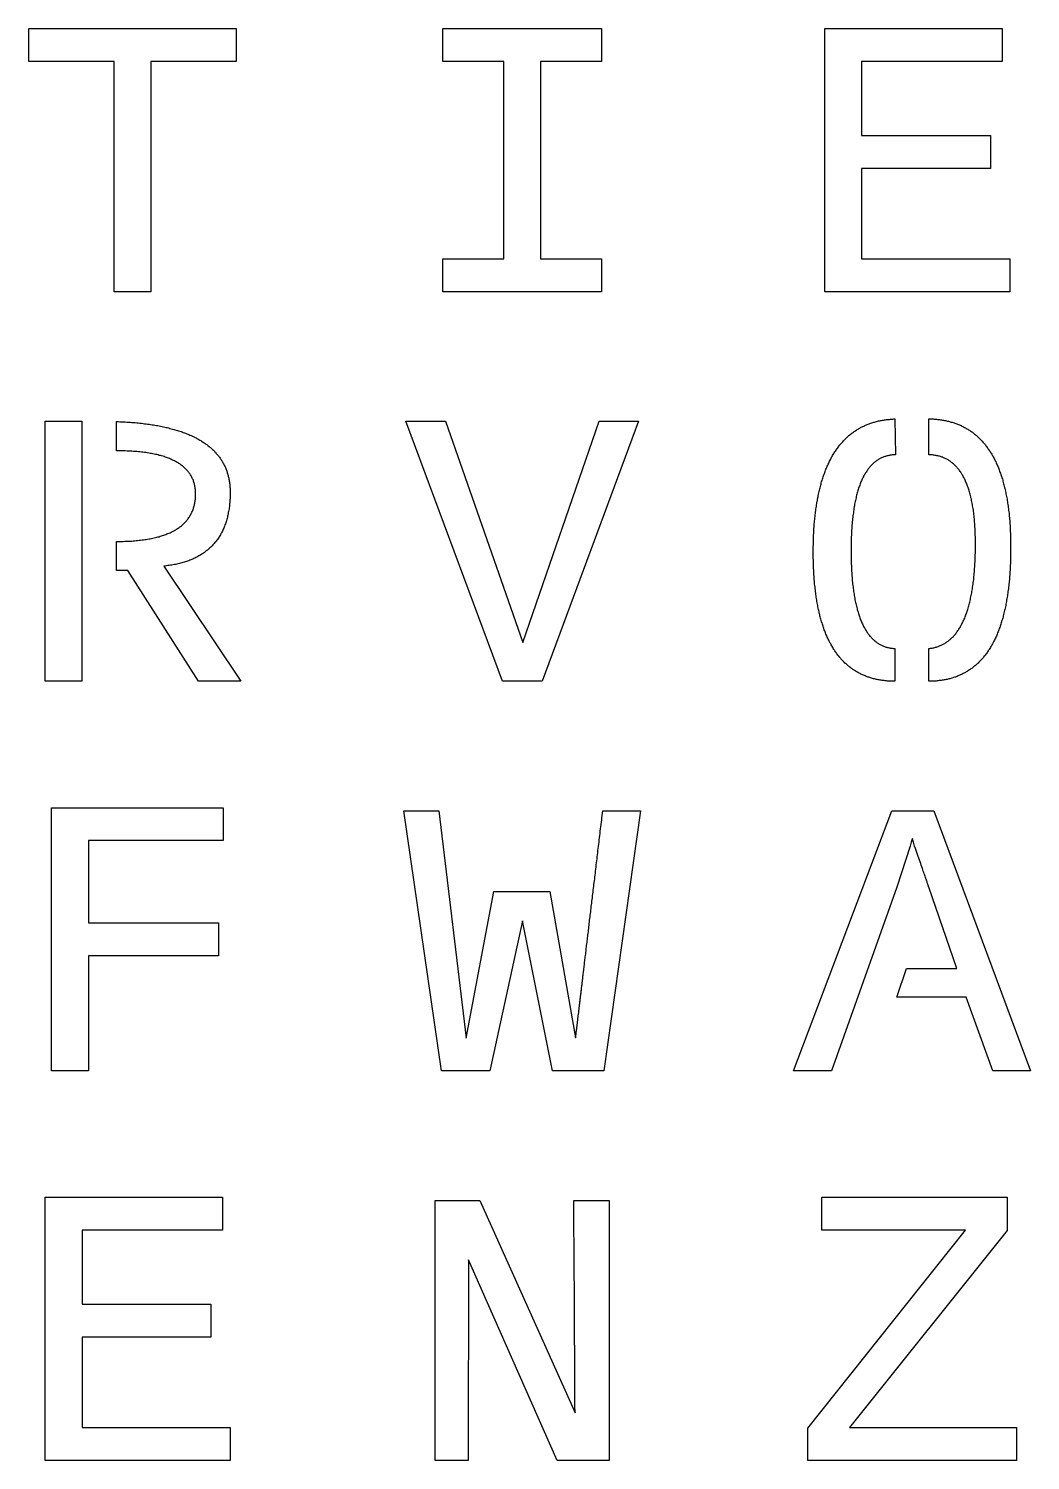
# Model space of a CAD drawing. Extents: x 0 to 500, y 0 to 500.
# Drawn here: x 141.1 to 226.8, y 138.6 to 261.2 of the extents above; entities that cross this region are included whole.
import ezdxf

# ---------------------------------------------------------------- set-up
doc = ezdxf.new("R2010")
doc.units = 0
doc.layers.get('0').update_dxf_attribs({"linetype": 'continuous'})

# ---------------------------------------------------------------- blocks, each defined once
blk = doc.blocks.new('SHAPESTRING096')
at = {"color": 0}
for points in [[(215.21, 205.31), (215.12, 205.31), (215.02, 205.31), (214.93, 205.31), (214.84, 205.32), (214.75, 205.32), (214.66, 205.33), (214.57, 205.33), (214.48, 205.34), (214.39, 205.35), (214.3, 205.36), (214.22, 205.37), (214.13, 205.38), (214.04, 205.39), (213.96, 205.41), (213.87, 205.42), (213.79, 205.44), (213.7, 205.45), (213.62, 205.47), (213.54, 205.49), (213.46, 205.51), (213.38, 205.53), (213.3, 205.55), (213.22, 205.57), (213.14, 205.6), (213.06, 205.62), (212.98, 205.65), (212.9, 205.67), (212.83, 205.7), (212.75, 205.73), (212.68, 205.76), (212.6, 205.79), (212.53, 205.82), (212.45, 205.85), (212.38, 205.89), (212.31, 205.92), (212.24, 205.96), (212.17, 205.99), (212.1, 206.03), (212.03, 206.07), (211.96, 206.11), (211.89, 206.15), (211.82, 206.19), (211.76, 206.23), (211.69, 206.28), (211.62, 206.32), (211.56, 206.37), (211.49, 206.41), (211.43, 206.46), (211.37, 206.51), (211.3, 206.56), (211.24, 206.61), (211.18, 206.66), (211.12, 206.71), (211.06, 206.76), (211, 206.82), (210.94, 206.87), (210.88, 206.93), (210.83, 206.99), (210.77, 207.05), (210.71, 207.11), (210.66, 207.17), (210.6, 207.23), (210.55, 207.29), (210.49, 207.35), (210.44, 207.42), (210.39, 207.48), (210.34, 207.55), (210.28, 207.62), (210.23, 207.69), (210.18, 207.76), (210.13, 207.83), (210.09, 207.9), (210.04, 207.97), (209.99, 208.04), (209.94, 208.12), (209.9, 208.19), (209.85, 208.27), (209.81, 208.35), (209.76, 208.42), (209.72, 208.5), (209.68, 208.58), (209.63, 208.67), (209.59, 208.75), (209.55, 208.83), (209.51, 208.92), (209.47, 209), (209.43, 209.09), (209.39, 209.18), (209.35, 209.26), (209.32, 209.35), (209.28, 209.44), (209.24, 209.53), (209.21, 209.63), (209.17, 209.72), (209.14, 209.81), (209.11, 209.91), (209.07, 210.01), (209.04, 210.1), (209.01, 210.2), (208.98, 210.3), (208.95, 210.4), (208.92, 210.5), (208.89, 210.61), (208.86, 210.71), (208.83, 210.81), (208.8, 210.92), (208.78, 211.02), (208.75, 211.13), (208.73, 211.24), (208.7, 211.35), (208.68, 211.46), (208.65, 211.57), (208.63, 211.68), (208.61, 211.8), (208.59, 211.91), (208.57, 212.03), (208.55, 212.14), (208.53, 212.26), (208.51, 212.38), (208.49, 212.5), (208.47, 212.62), (208.45, 212.74), (208.44, 212.86), (208.42, 212.99), (208.41, 213.11), (208.39, 213.24), (208.38, 213.36), (208.36, 213.49), (208.35, 213.62), (208.34, 213.75), (208.33, 213.88), (208.32, 214.01), (208.31, 214.14), (208.3, 214.27), (208.29, 214.41), (208.28, 214.54), (208.27, 214.68), (208.27, 214.82), (208.26, 214.95), (208.25, 215.09), (208.25, 215.23), (208.24, 215.38), (208.24, 215.52), (208.24, 215.66), (208.23, 215.81), (208.23, 215.95), (208.23, 216.1), (208.23, 216.24), (208.23, 216.39), (208.23, 216.54), (208.23, 216.69), (208.23, 216.83), (208.24, 216.98), (208.24, 217.12), (208.24, 217.27), (208.25, 217.41), (208.25, 217.55), (208.26, 217.69), (208.26, 217.83), (208.27, 217.96), (208.28, 218.1), (208.29, 218.24), (208.29, 218.37), (208.3, 218.51), (208.31, 218.64), (208.32, 218.77), (208.34, 218.9), (208.35, 219.03), (208.36, 219.16), (208.37, 219.29), (208.39, 219.42), (208.4, 219.54), (208.41, 219.67), (208.43, 219.79), (208.45, 219.92), (208.46, 220.04), (208.48, 220.16), (208.5, 220.28), (208.52, 220.4), (208.54, 220.52), (208.55, 220.64), (208.58, 220.76), (208.6, 220.87), (208.62, 220.99), (208.64, 221.1), (208.66, 221.21), (208.69, 221.32), (208.71, 221.44), (208.73, 221.55), (208.76, 221.65), (208.79, 221.76), (208.81, 221.87), (208.84, 221.98), (208.87, 222.08), (208.9, 222.18), (208.92, 222.29), (208.95, 222.39), (208.98, 222.49), (209.01, 222.59), (209.05, 222.69), (209.08, 222.79), (209.11, 222.89), (209.14, 222.98), (209.18, 223.08), (209.21, 223.17), (209.25, 223.27), (209.28, 223.36), (209.32, 223.45), (209.36, 223.54), (209.39, 223.63), (209.43, 223.72), (209.47, 223.81), (209.51, 223.89), (209.55, 223.98), (209.59, 224.07), (209.63, 224.15), (209.67, 224.23), (209.72, 224.31), (209.76, 224.4), (209.8, 224.48), (209.85, 224.55), (209.89, 224.63), (209.94, 224.71), (209.99, 224.79), (210.03, 224.86), (210.08, 224.94), (210.13, 225.01), (210.18, 225.08), (210.23, 225.15), (210.28, 225.22), (210.33, 225.29), (210.38, 225.36), (210.43, 225.43), (210.48, 225.5), (210.53, 225.56), (210.59, 225.63), (210.64, 225.69), (210.7, 225.75), (210.75, 225.81), (210.81, 225.87), (210.87, 225.93), (210.92, 225.99), (210.98, 226.05), (211.04, 226.11), (211.1, 226.16), (211.16, 226.22), (211.22, 226.27), (211.28, 226.33), (211.34, 226.38), (211.4, 226.43), (211.47, 226.48), (211.53, 226.53), (211.59, 226.58), (211.66, 226.62), (211.72, 226.67), (211.79, 226.72), (211.86, 226.76), (211.92, 226.8), (211.99, 226.85), (212.06, 226.89), (212.13, 226.93), (212.2, 226.97), (212.27, 227.01), (212.34, 227.04), (212.41, 227.08), (212.48, 227.12), (212.56, 227.15), (212.63, 227.18), (212.7, 227.22), (212.78, 227.25), (212.85, 227.28), (212.93, 227.31), (213.01, 227.34), (213.08, 227.37), (213.16, 227.39), (213.24, 227.42), (213.32, 227.45), (213.4, 227.47), (213.48, 227.49), (213.56, 227.51), (213.64, 227.54), (213.72, 227.56), (213.8, 227.58), (213.89, 227.59), (213.97, 227.61), (214.06, 227.63), (214.14, 227.64), (214.23, 227.66), (214.31, 227.67), (214.4, 227.68), (214.49, 227.7), (214.58, 227.71), (214.66, 227.72), (214.75, 227.72), (214.84, 227.73), (214.93, 227.74), (215.03, 227.74), (215.12, 227.75), (215.21, 227.75), (215.25, 224.69), (215.18, 224.68), (215.11, 224.68), (215.03, 224.67), (214.96, 224.67), (214.89, 224.66), (214.82, 224.65), (214.75, 224.64), (214.68, 224.62), (214.61, 224.61), (214.54, 224.59), (214.47, 224.57), (214.4, 224.55), (214.34, 224.53), (214.27, 224.51), (214.21, 224.48), (214.15, 224.46), (214.08, 224.43), (214.02, 224.4), (213.96, 224.37), (213.9, 224.33), (213.84, 224.3), (213.78, 224.26), (213.72, 224.23), (213.66, 224.19), (213.61, 224.15), (213.55, 224.11), (213.49, 224.06), (213.44, 224.02), (213.38, 223.97), (213.33, 223.92), (213.28, 223.87), (213.23, 223.82), (213.18, 223.77), (213.13, 223.71), (213.08, 223.65), (213.03, 223.6), (212.98, 223.54), (212.93, 223.48), (212.89, 223.41), (212.84, 223.35), (212.8, 223.28), (212.75, 223.21), (212.71, 223.15), (212.66, 223.07), (212.62, 223), (212.58, 222.93), (212.54, 222.85), (212.5, 222.78), (212.46, 222.7), (212.42, 222.62), (212.39, 222.54), (212.35, 222.45), (212.31, 222.37), (212.28, 222.28), (212.24, 222.19), (212.21, 222.1), (212.18, 222.01), (212.14, 221.92), (212.11, 221.82), (212.08, 221.73), (212.05, 221.63), (212.02, 221.53), (211.99, 221.43), (211.97, 221.33), (211.94, 221.22), (211.91, 221.12), (211.89, 221.01), (211.86, 220.9), (211.84, 220.79), (211.81, 220.68), (211.79, 220.57), (211.77, 220.45), (211.75, 220.33), (211.73, 220.22), (211.71, 220.1), (211.69, 219.97), (211.67, 219.85), (211.66, 219.73), (211.64, 219.6), (211.62, 219.47), (211.61, 219.34), (211.59, 219.21), (211.58, 219.08), (211.57, 218.94), (211.55, 218.81), (211.54, 218.67), (211.53, 218.53), (211.52, 218.39), (211.51, 218.25), (211.51, 218.11), (211.5, 217.96), (211.49, 217.81), (211.48, 217.67), (211.48, 217.52), (211.47, 217.36), (211.47, 217.21), (211.47, 217.06), (211.47, 216.9), (211.46, 216.74), (211.46, 216.58), (211.46, 216.42), (211.46, 216.26), (211.46, 216.1), (211.47, 215.94), (211.47, 215.79), (211.47, 215.63), (211.48, 215.48), (211.48, 215.33), (211.49, 215.18), (211.5, 215.03), (211.5, 214.89), (211.51, 214.74), (211.52, 214.6), (211.53, 214.46), (211.54, 214.32), (211.55, 214.18), (211.56, 214.04), (211.57, 213.91), (211.59, 213.77), (211.6, 213.64), (211.62, 213.51), (211.63, 213.38), (211.65, 213.25), (211.66, 213.13), (211.68, 213), (211.7, 212.88), (211.72, 212.76), (211.74, 212.64), (211.76, 212.52), (211.78, 212.4), (211.8, 212.29), (211.82, 212.17), (211.85, 212.06), (211.87, 211.95), (211.9, 211.84), (211.92, 211.73), (211.95, 211.63), (211.98, 211.52), (212, 211.42), (212.03, 211.32), (212.06, 211.22), (212.09, 211.12), (212.12, 211.03), (212.15, 210.93), (212.18, 210.84), (212.22, 210.75), (212.25, 210.66), (212.28, 210.57), (212.32, 210.48), (212.36, 210.4), (212.39, 210.31), (212.43, 210.23), (212.47, 210.15), (212.51, 210.07), (212.54, 209.99), (212.58, 209.92), (212.63, 209.84), (212.67, 209.77), (212.71, 209.7), (212.75, 209.63), (212.8, 209.56), (212.84, 209.49), (212.89, 209.43), (212.93, 209.37), (212.98, 209.3), (213.02, 209.24), (213.07, 209.18), (213.12, 209.13), (213.17, 209.07), (213.22, 209.02), (213.27, 208.96), (213.32, 208.91), (213.38, 208.86), (213.43, 208.82), (213.48, 208.77), (213.54, 208.73), (213.59, 208.68), (213.65, 208.64), (213.71, 208.6), (213.76, 208.56), (213.82, 208.53), (213.88, 208.49), (213.94, 208.46), (214, 208.42), (214.06, 208.39), (214.12, 208.36), (214.19, 208.34), (214.25, 208.31), (214.31, 208.29), (214.38, 208.26), (214.44, 208.24), (214.51, 208.22), (214.58, 208.2), (214.64, 208.19), (214.71, 208.17), (214.78, 208.16), (214.85, 208.15), (214.92, 208.14), (214.99, 208.13), (215.06, 208.12), (215.14, 208.12), (215.21, 208.11)], [(222.1, 216.59), (222.1, 216.74), (222.1, 216.9), (222.1, 217.06), (222.1, 217.21), (222.1, 217.36), (222.1, 217.51), (222.1, 217.66), (222.09, 217.81), (222.09, 217.96), (222.08, 218.1), (222.08, 218.24), (222.07, 218.39), (222.06, 218.52), (222.05, 218.66), (222.04, 218.8), (222.03, 218.93), (222.02, 219.07), (222.01, 219.2), (221.99, 219.33), (221.98, 219.46), (221.97, 219.59), (221.95, 219.71), (221.93, 219.84), (221.92, 219.96), (221.9, 220.08), (221.88, 220.2), (221.86, 220.32), (221.84, 220.43), (221.82, 220.55), (221.8, 220.66), (221.77, 220.77), (221.75, 220.88), (221.72, 220.99), (221.7, 221.1), (221.67, 221.2), (221.65, 221.31), (221.62, 221.41), (221.59, 221.51), (221.56, 221.61), (221.53, 221.71), (221.5, 221.8), (221.47, 221.9), (221.43, 221.99), (221.4, 222.08), (221.36, 222.17), (221.33, 222.26), (221.29, 222.34), (221.26, 222.43), (221.22, 222.51), (221.18, 222.59), (221.14, 222.67), (221.1, 222.75), (221.06, 222.83), (221.02, 222.91), (220.97, 222.98), (220.93, 223.05), (220.89, 223.12), (220.84, 223.19), (220.79, 223.26), (220.75, 223.33), (220.7, 223.39), (220.65, 223.45), (220.6, 223.51), (220.55, 223.57), (220.5, 223.63), (220.45, 223.69), (220.4, 223.74), (220.34, 223.8), (220.29, 223.85), (220.23, 223.9), (220.18, 223.95), (220.12, 224), (220.06, 224.04), (220, 224.09), (219.94, 224.13), (219.88, 224.17), (219.82, 224.21), (219.76, 224.25), (219.7, 224.28), (219.64, 224.32), (219.57, 224.35), (219.51, 224.38), (219.44, 224.41), (219.37, 224.44), (219.31, 224.47), (219.24, 224.49), (219.17, 224.52), (219.1, 224.54), (219.03, 224.56), (218.96, 224.58), (218.88, 224.6), (218.81, 224.61), (218.74, 224.63), (218.66, 224.64), (218.58, 224.65), (218.51, 224.66), (218.43, 224.67), (218.35, 224.68), (218.27, 224.68), (218.19, 224.68), (218.11, 224.69), (218.11, 227.76), (218.21, 227.76), (218.3, 227.76), (218.39, 227.75), (218.48, 227.75), (218.58, 227.74), (218.67, 227.74), (218.76, 227.73), (218.85, 227.72), (218.93, 227.71), (219.02, 227.7), (219.11, 227.69), (219.2, 227.67), (219.28, 227.66), (219.37, 227.64), (219.45, 227.63), (219.54, 227.61), (219.62, 227.59), (219.71, 227.57), (219.79, 227.56), (219.87, 227.53), (219.95, 227.51), (220.03, 227.49), (220.11, 227.47), (220.19, 227.44), (220.27, 227.42), (220.35, 227.39), (220.43, 227.36), (220.5, 227.33), (220.58, 227.3), (220.65, 227.27), (220.73, 227.24), (220.8, 227.21), (220.88, 227.18), (220.95, 227.14), (221.02, 227.11), (221.09, 227.07), (221.16, 227.03), (221.24, 226.99), (221.31, 226.95), (221.37, 226.91), (221.44, 226.87), (221.51, 226.83), (221.58, 226.79), (221.64, 226.74), (221.71, 226.7), (221.78, 226.65), (221.84, 226.61), (221.9, 226.56), (221.97, 226.51), (222.03, 226.46), (222.09, 226.41), (222.15, 226.36), (222.22, 226.3), (222.28, 226.25), (222.34, 226.19), (222.39, 226.14), (222.45, 226.08), (222.51, 226.02), (222.57, 225.97), (222.62, 225.91), (222.68, 225.84), (222.74, 225.78), (222.79, 225.72), (222.84, 225.66), (222.9, 225.59), (222.95, 225.53), (223, 225.46), (223.05, 225.39), (223.1, 225.32), (223.15, 225.25), (223.2, 225.18), (223.25, 225.11), (223.3, 225.04), (223.35, 224.97), (223.4, 224.89), (223.44, 224.82), (223.49, 224.74), (223.53, 224.66), (223.58, 224.59), (223.62, 224.51), (223.66, 224.43), (223.71, 224.35), (223.75, 224.26), (223.79, 224.18), (223.83, 224.1), (223.87, 224.01), (223.91, 223.92), (223.95, 223.84), (223.99, 223.75), (224.03, 223.66), (224.06, 223.57), (224.1, 223.48), (224.13, 223.39), (224.17, 223.3), (224.2, 223.2), (224.24, 223.11), (224.27, 223.01), (224.3, 222.91), (224.33, 222.82), (224.37, 222.72), (224.4, 222.62), (224.43, 222.52), (224.45, 222.42), (224.48, 222.31), (224.51, 222.21), (224.54, 222.11), (224.57, 222), (224.59, 221.89), (224.62, 221.79), (224.64, 221.68), (224.67, 221.57), (224.69, 221.46), (224.71, 221.35), (224.73, 221.23), (224.76, 221.12), (224.78, 221.01), (224.8, 220.89), (224.82, 220.78), (224.84, 220.66), (224.85, 220.54), (224.87, 220.42), (224.89, 220.3), (224.91, 220.18), (224.92, 220.06), (224.94, 219.93), (224.95, 219.81), (224.97, 219.69), (224.98, 219.56), (224.99, 219.43), (225, 219.3), (225.02, 219.18), (225.03, 219.05), (225.04, 218.92), (225.05, 218.78), (225.06, 218.65), (225.06, 218.52), (225.07, 218.38), (225.08, 218.25), (225.08, 218.11), (225.09, 217.97), (225.1, 217.83), (225.1, 217.69), (225.1, 217.55), (225.11, 217.41), (225.11, 217.27), (225.11, 217.13), (225.11, 216.98), (225.11, 216.84), (225.11, 216.69), (225.11, 216.54), (225.11, 216.39), (225.11, 216.24), (225.11, 216.1), (225.11, 215.95), (225.1, 215.81), (225.1, 215.66), (225.09, 215.52), (225.09, 215.38), (225.08, 215.23), (225.07, 215.09), (225.07, 214.95), (225.06, 214.82), (225.05, 214.68), (225.04, 214.54), (225.03, 214.41), (225.02, 214.27), (225.01, 214.14), (225, 214.01), (224.99, 213.88), (224.97, 213.75), (224.96, 213.62), (224.95, 213.49), (224.93, 213.36), (224.92, 213.24), (224.9, 213.11), (224.88, 212.99), (224.87, 212.86), (224.85, 212.74), (224.83, 212.62), (224.81, 212.5), (224.79, 212.38), (224.77, 212.26), (224.75, 212.14), (224.73, 212.03), (224.71, 211.91), (224.69, 211.8), (224.66, 211.68), (224.64, 211.57), (224.61, 211.46), (224.59, 211.35), (224.56, 211.24), (224.54, 211.13), (224.51, 211.02), (224.48, 210.92), (224.46, 210.81), (224.43, 210.71), (224.4, 210.61), (224.37, 210.5), (224.34, 210.4), (224.31, 210.3), (224.27, 210.2), (224.24, 210.1), (224.21, 210.01), (224.18, 209.91), (224.14, 209.81), (224.11, 209.72), (224.07, 209.63), (224.04, 209.53), (224, 209.44), (223.96, 209.35), (223.92, 209.26), (223.89, 209.18), (223.85, 209.09), (223.81, 209), (223.77, 208.92), (223.73, 208.83), (223.68, 208.75), (223.64, 208.67), (223.6, 208.58), (223.56, 208.5), (223.51, 208.42), (223.47, 208.35), (223.42, 208.27), (223.38, 208.19), (223.33, 208.12), (223.28, 208.04), (223.24, 207.97), (223.19, 207.9), (223.14, 207.83), (223.09, 207.76), (223.04, 207.69), (222.99, 207.62), (222.94, 207.55), (222.89, 207.48), (222.83, 207.42), (222.78, 207.35), (222.73, 207.29), (222.67, 207.23), (222.62, 207.17), (222.56, 207.11), (222.51, 207.05), (222.45, 206.99), (222.39, 206.93), (222.33, 206.87), (222.27, 206.82), (222.22, 206.76), (222.16, 206.71), (222.1, 206.66), (222.03, 206.61), (221.97, 206.56), (221.91, 206.51), (221.85, 206.46), (221.78, 206.41), (221.72, 206.37), (221.66, 206.32), (221.59, 206.28), (221.52, 206.23), (221.46, 206.19), (221.39, 206.15), (221.32, 206.11), (221.25, 206.07), (221.19, 206.03), (221.12, 205.99), (221.05, 205.96), (220.97, 205.92), (220.9, 205.89), (220.83, 205.85), (220.76, 205.82), (220.69, 205.79), (220.61, 205.76), (220.54, 205.73), (220.46, 205.7), (220.39, 205.67), (220.31, 205.65), (220.23, 205.62), (220.16, 205.6), (220.08, 205.57), (220, 205.55), (219.92, 205.53), (219.84, 205.51), (219.76, 205.49), (219.68, 205.47), (219.6, 205.45), (219.51, 205.44), (219.43, 205.42), (219.35, 205.41), (219.26, 205.39), (219.18, 205.38), (219.09, 205.37), (219.01, 205.36), (218.92, 205.35), (218.83, 205.34), (218.74, 205.33), (218.66, 205.33), (218.57, 205.32), (218.48, 205.32), (218.39, 205.31), (218.3, 205.31), (218.2, 205.31), (218.11, 205.31), (218.11, 208.11), (218.19, 208.12), (218.26, 208.13), (218.33, 208.14), (218.41, 208.15), (218.48, 208.17), (218.55, 208.18), (218.62, 208.2), (218.69, 208.22), (218.76, 208.24), (218.83, 208.26), (218.9, 208.28), (218.96, 208.31), (219.03, 208.33), (219.09, 208.36), (219.16, 208.39), (219.22, 208.42), (219.29, 208.45), (219.35, 208.48), (219.41, 208.52), (219.47, 208.55), (219.53, 208.59), (219.59, 208.63), (219.65, 208.67), (219.71, 208.71), (219.77, 208.75), (219.83, 208.8), (219.88, 208.84), (219.94, 208.89), (219.99, 208.94), (220.05, 208.99), (220.1, 209.04), (220.15, 209.09), (220.21, 209.15), (220.26, 209.21), (220.31, 209.26), (220.36, 209.32), (220.41, 209.38), (220.46, 209.44), (220.5, 209.51), (220.55, 209.57), (220.6, 209.64), (220.64, 209.71), (220.69, 209.78), (220.73, 209.85), (220.78, 209.92), (220.82, 209.99), (220.86, 210.07), (220.9, 210.14), (220.95, 210.22), (220.99, 210.3), (221.02, 210.38), (221.06, 210.46), (221.1, 210.55), (221.14, 210.63), (221.18, 210.72), (221.21, 210.81), (221.25, 210.9), (221.28, 210.99), (221.31, 211.08), (221.35, 211.17), (221.38, 211.27), (221.41, 211.37), (221.44, 211.46), (221.47, 211.56), (221.5, 211.67), (221.53, 211.77), (221.56, 211.87), (221.59, 211.98), (221.61, 212.08), (221.64, 212.19), (221.67, 212.3), (221.69, 212.41), (221.71, 212.53), (221.74, 212.64), (221.76, 212.76), (221.78, 212.87), (221.8, 212.99), (221.82, 213.11), (221.84, 213.23), (221.86, 213.36), (221.88, 213.48), (221.9, 213.61), (221.91, 213.73), (221.93, 213.86), (221.95, 213.99), (221.96, 214.13), (221.97, 214.26), (221.99, 214.39), (222, 214.53), (222.01, 214.67), (222.02, 214.81), (222.03, 214.95), (222.04, 215.09), (222.05, 215.23), (222.06, 215.38), (222.07, 215.52), (222.08, 215.67), (222.08, 215.82), (222.09, 215.97), (222.09, 216.12), (222.1, 216.27), (222.1, 216.43)]]:
    blk.add_lwpolyline(points, close=True, dxfattribs=at)
blk = doc.blocks.new('SHAPESTRING094')
at = {"color": 0}
for points in [[(145.68, 205.31), (142.55, 205.31), (142.55, 227.56), (145.68, 227.56)], [(155.41, 221.24), (155.41, 221.32), (155.41, 221.41), (155.41, 221.49), (155.41, 221.57), (155.4, 221.65), (155.39, 221.73), (155.38, 221.81), (155.37, 221.89), (155.36, 221.97), (155.34, 222.05), (155.33, 222.12), (155.31, 222.2), (155.29, 222.27), (155.27, 222.35), (155.24, 222.42), (155.22, 222.49), (155.19, 222.56), (155.16, 222.63), (155.13, 222.7), (155.09, 222.76), (155.06, 222.83), (155.02, 222.89), (154.98, 222.96), (154.94, 223.02), (154.9, 223.08), (154.86, 223.15), (154.81, 223.21), (154.77, 223.26), (154.72, 223.32), (154.67, 223.38), (154.61, 223.44), (154.56, 223.49), (154.5, 223.55), (154.44, 223.6), (154.38, 223.65), (154.32, 223.7), (154.26, 223.75), (154.19, 223.8), (154.13, 223.85), (154.06, 223.9), (153.99, 223.95), (153.91, 223.99), (153.84, 224.04), (153.76, 224.08), (153.69, 224.12), (153.61, 224.16), (153.53, 224.2), (153.44, 224.24), (153.36, 224.28), (153.27, 224.32), (153.18, 224.36), (153.09, 224.39), (153, 224.43), (152.91, 224.46), (152.81, 224.49), (152.71, 224.53), (152.61, 224.56), (152.51, 224.59), (152.41, 224.62), (152.3, 224.64), (152.2, 224.67), (152.09, 224.7), (151.98, 224.72), (151.87, 224.75), (151.75, 224.77), (151.64, 224.79), (151.52, 224.81), (151.4, 224.83), (151.28, 224.85), (151.16, 224.87), (151.03, 224.89), (150.91, 224.9), (150.78, 224.92), (150.65, 224.93), (150.52, 224.94), (150.38, 224.96), (150.25, 224.97), (150.11, 224.98), (149.97, 224.99), (149.83, 225), (149.69, 225), (149.55, 225.01), (149.4, 225.02), (149.25, 225.02), (149.1, 225.02), (148.95, 225.03), (148.8, 225.03), (148.64, 225.03), (148.64, 227.53), (148.79, 227.53), (148.94, 227.52), (149.09, 227.52), (149.24, 227.51), (149.39, 227.5), (149.53, 227.49), (149.67, 227.48), (149.82, 227.47), (149.96, 227.46), (150.1, 227.45), (150.24, 227.44), (150.38, 227.42), (150.51, 227.41), (150.65, 227.4), (150.78, 227.38), (150.92, 227.37), (151.05, 227.35), (151.18, 227.33), (151.31, 227.32), (151.44, 227.3), (151.56, 227.28), (151.69, 227.26), (151.82, 227.24), (151.94, 227.22), (152.06, 227.2), (152.18, 227.18), (152.3, 227.16), (152.42, 227.13), (152.54, 227.11), (152.66, 227.08), (152.77, 227.06), (152.89, 227.03), (153, 227.01), (153.11, 226.98), (153.22, 226.95), (153.33, 226.92), (153.44, 226.89), (153.55, 226.86), (153.65, 226.83), (153.76, 226.8), (153.86, 226.77), (153.96, 226.74), (154.07, 226.71), (154.17, 226.67), (154.27, 226.64), (154.36, 226.6), (154.46, 226.57), (154.56, 226.53), (154.65, 226.49), (154.74, 226.46), (154.83, 226.42), (154.93, 226.38), (155.02, 226.34), (155.1, 226.3), (155.19, 226.26), (155.28, 226.22), (155.36, 226.17), (155.45, 226.13), (155.53, 226.09), (155.61, 226.04), (155.69, 226), (155.77, 225.95), (155.85, 225.91), (155.92, 225.86), (156, 225.81), (156.07, 225.76), (156.15, 225.71), (156.22, 225.66), (156.29, 225.61), (156.36, 225.56), (156.43, 225.51), (156.49, 225.46), (156.56, 225.41), (156.62, 225.35), (156.69, 225.3), (156.75, 225.25), (156.81, 225.19), (156.87, 225.13), (156.93, 225.08), (156.99, 225.02), (157.04, 224.96), (157.1, 224.9), (157.15, 224.84), (157.21, 224.78), (157.26, 224.72), (157.31, 224.66), (157.36, 224.6), (157.41, 224.54), (157.45, 224.47), (157.5, 224.41), (157.54, 224.34), (157.59, 224.28), (157.63, 224.21), (157.67, 224.15), (157.71, 224.08), (157.75, 224.01), (157.79, 223.94), (157.82, 223.87), (157.86, 223.8), (157.89, 223.73), (157.93, 223.66), (157.96, 223.59), (157.99, 223.52), (158.02, 223.44), (158.05, 223.37), (158.07, 223.3), (158.1, 223.22), (158.12, 223.14), (158.15, 223.07), (158.17, 222.99), (158.19, 222.91), (158.21, 222.83), (158.23, 222.76), (158.25, 222.68), (158.26, 222.6), (158.28, 222.51), (158.29, 222.43), (158.31, 222.35), (158.32, 222.27), (158.33, 222.18), (158.34, 222.1), (158.35, 222.01), (158.35, 221.93), (158.36, 221.84), (158.36, 221.75), (158.37, 221.67), (158.37, 221.58), (158.37, 221.49), (158.37, 221.4), (158.37, 221.28), (158.37, 221.16), (158.36, 221.05), (158.36, 220.93), (158.35, 220.82), (158.34, 220.7), (158.33, 220.59), (158.32, 220.48), (158.31, 220.37), (158.3, 220.26), (158.28, 220.16), (158.27, 220.05), (158.25, 219.94), (158.23, 219.84), (158.21, 219.74), (158.19, 219.63), (158.17, 219.53), (158.15, 219.43), (158.13, 219.34), (158.1, 219.24), (158.07, 219.14), (158.05, 219.05), (158.02, 218.95), (157.99, 218.86), (157.96, 218.77), (157.92, 218.68), (157.89, 218.59), (157.85, 218.5), (157.82, 218.41), (157.78, 218.33), (157.74, 218.24), (157.7, 218.16), (157.66, 218.08), (157.62, 217.99), (157.57, 217.91), (157.53, 217.83), (157.48, 217.76), (157.44, 217.68), (157.39, 217.6), (157.34, 217.53), (157.29, 217.45), (157.23, 217.38), (157.18, 217.31), (157.13, 217.24), (157.07, 217.17), (157.01, 217.1), (156.95, 217.04), (156.89, 216.97), (156.83, 216.91), (156.77, 216.84), (156.71, 216.78), (156.64, 216.72), (156.58, 216.66), (156.51, 216.6), (156.44, 216.54), (156.37, 216.49), (156.3, 216.43), (156.23, 216.38), (156.16, 216.32), (156.08, 216.27), (156.01, 216.22), (155.93, 216.17), (155.85, 216.12), (155.77, 216.07), (155.69, 216.03), (155.61, 215.98), (155.53, 215.94), (155.44, 215.89), (155.36, 215.85), (155.27, 215.81), (155.18, 215.77), (155.09, 215.73), (155, 215.7), (154.91, 215.66), (154.82, 215.62), (154.72, 215.59), (154.63, 215.56), (154.53, 215.53), (154.43, 215.49), (154.33, 215.46), (154.23, 215.44), (154.13, 215.41), (154.03, 215.38), (153.92, 215.36), (153.82, 215.33), (153.71, 215.31), (153.61, 215.29), (153.5, 215.27), (153.39, 215.25), (153.27, 215.23), (153.16, 215.21), (153.05, 215.2), (152.93, 215.18), (152.82, 215.17), (152.7, 215.16), (159.29, 205.31), (155.67, 205.31), (149.63, 214.79), (148.64, 214.79), (148.64, 217.28), (148.79, 217.28), (148.94, 217.28), (149.08, 217.28), (149.23, 217.28), (149.37, 217.29), (149.51, 217.29), (149.65, 217.3), (149.79, 217.31), (149.92, 217.31), (150.06, 217.32), (150.19, 217.33), (150.32, 217.34), (150.45, 217.35), (150.58, 217.37), (150.7, 217.38), (150.83, 217.4), (150.95, 217.41), (151.07, 217.43), (151.19, 217.45), (151.31, 217.47), (151.43, 217.49), (151.54, 217.51), (151.65, 217.53), (151.76, 217.55), (151.87, 217.58), (151.98, 217.6), (152.09, 217.63), (152.19, 217.66), (152.29, 217.68), (152.39, 217.71), (152.49, 217.74), (152.59, 217.77), (152.69, 217.81), (152.78, 217.84), (152.87, 217.87), (152.96, 217.91), (153.05, 217.95), (153.14, 217.98), (153.23, 218.02), (153.31, 218.06), (153.39, 218.1), (153.48, 218.14), (153.56, 218.19), (153.63, 218.23), (153.71, 218.27), (153.78, 218.32), (153.86, 218.37), (153.93, 218.41), (154, 218.46), (154.06, 218.51), (154.13, 218.56), (154.2, 218.61), (154.26, 218.67), (154.32, 218.72), (154.38, 218.77), (154.44, 218.83), (154.49, 218.89), (154.55, 218.94), (154.6, 219), (154.65, 219.06), (154.7, 219.12), (154.75, 219.18), (154.79, 219.25), (154.84, 219.31), (154.88, 219.38), (154.92, 219.44), (154.96, 219.51), (155, 219.58), (155.04, 219.65), (155.07, 219.72), (155.1, 219.79), (155.14, 219.86), (155.17, 219.93), (155.19, 220), (155.22, 220.08), (155.24, 220.16), (155.27, 220.23), (155.29, 220.31), (155.31, 220.39), (155.33, 220.47), (155.34, 220.55), (155.36, 220.63), (155.37, 220.72), (155.38, 220.8), (155.39, 220.88), (155.4, 220.97), (155.41, 221.06), (155.41, 221.15)]]:
    blk.add_lwpolyline(points, close=True, dxfattribs=at)

msp = doc.modelspace()

# ---------------------------------------------------------------- linework, layer by layer
at = {"color": 0}
for points in [[(151.58, 258.34), (151.58, 238.64), (148.44, 238.64), (148.44, 258.34), (141.14, 258.34), (141.14, 261.15), (158.88, 261.15), (158.88, 258.34)], [(176.55, 261.15), (190.12, 261.15), (190.12, 258.34), (184.91, 258.34), (184.91, 241.46), (190.12, 241.46), (190.12, 238.64), (176.55, 238.64), (176.55, 241.46), (181.76, 241.46), (181.76, 258.34), (176.55, 258.34)], [(209.22, 238.64), (209.22, 261.15), (224.38, 261.15), (224.38, 258.34), (212.37, 258.34), (212.37, 252.01), (223.39, 252.01), (223.39, 249.19), (212.37, 249.19), (212.37, 241.46), (225.05, 241.46), (225.05, 238.64)], [(185.04, 205.31), (181.65, 205.31), (173.38, 227.56), (176.77, 227.56), (183.4, 208.63), (189.92, 227.56), (193.3, 227.56)], [(146.24, 191.67), (146.24, 184.64), (157.38, 184.64), (157.38, 181.82), (146.24, 181.82), (146.24, 171.98), (143.08, 171.98), (143.08, 194.49), (157.78, 194.49), (157.78, 191.67)], [(190.32, 171.98), (185.94, 171.98), (183.37, 184.82), (180.56, 171.98), (176.44, 171.98), (173.22, 194.22), (176.22, 194.22), (178.56, 174.78), (180.92, 187.33), (185.7, 187.33), (187.91, 174.81), (187.91, 174.81), (187.91, 174.81), (187.91, 174.82), (187.91, 174.82), (187.91, 174.82), (187.91, 174.83), (187.91, 174.84), (187.92, 174.84), (187.92, 174.85), (187.92, 174.86), (187.92, 174.87), (187.92, 174.88), (187.92, 174.9), (187.92, 174.91), (187.92, 174.92), (187.93, 174.94), (187.93, 174.96), (187.93, 174.98), (187.93, 174.99), (187.94, 175.01), (187.94, 175.03), (187.94, 175.06), (187.94, 175.08), (187.95, 175.1), (187.95, 175.13), (187.95, 175.15), (187.96, 175.18), (187.96, 175.21), (187.96, 175.24), (187.97, 175.27), (187.97, 175.3), (187.97, 175.33), (187.98, 175.36), (187.98, 175.4), (187.99, 175.43), (187.99, 175.47), (187.99, 175.5), (188, 175.54), (188, 175.58), (188.01, 175.62), (188.01, 175.66), (188.02, 175.7), (188.02, 175.75), (188.03, 175.79), (188.03, 175.83), (188.04, 175.88), (188.04, 175.93), (188.05, 175.98), (188.06, 176.02), (188.06, 176.07), (188.07, 176.13), (188.07, 176.18), (188.08, 176.23), (188.09, 176.28), (188.09, 176.34), (188.1, 176.4), (188.11, 176.45), (188.11, 176.51), (188.12, 176.57), (188.13, 176.63), (188.14, 176.69), (188.14, 176.75), (188.15, 176.82), (188.16, 176.88), (188.17, 176.95), (188.17, 177.01), (188.18, 177.08), (188.19, 177.15), (188.2, 177.22), (188.21, 177.29), (188.22, 177.36), (188.22, 177.43), (188.23, 177.5), (188.24, 177.58), (188.25, 177.65), (188.26, 177.73), (188.27, 177.81), (188.28, 177.89), (188.29, 177.96), (188.3, 178.05), (188.31, 178.13), (188.32, 178.21), (188.33, 178.29), (188.34, 178.38), (188.35, 178.46), (188.36, 178.55), (188.37, 178.64), (188.38, 178.72), (188.39, 178.81), (188.4, 178.9), (188.41, 179), (188.42, 179.09), (188.43, 179.18), (188.44, 179.28), (188.46, 179.37), (188.47, 179.47), (188.48, 179.57), (188.49, 179.66), (188.5, 179.76), (188.52, 179.86), (188.53, 179.97), (188.54, 180.07), (188.55, 180.17), (188.56, 180.28), (188.58, 180.38), (188.59, 180.49), (188.6, 180.6), (188.62, 180.7), (188.63, 180.81), (188.64, 180.93), (188.66, 181.04), (188.67, 181.15), (188.68, 181.26), (188.7, 181.38), (188.71, 181.49), (188.72, 181.61), (188.74, 181.73), (188.75, 181.85), (188.77, 181.97), (188.78, 182.09), (188.8, 182.21), (188.81, 182.33), (188.82, 182.46), (188.84, 182.58), (188.85, 182.71), (188.87, 182.83), (188.89, 182.96), (188.9, 183.09), (188.92, 183.22), (188.93, 183.35), (188.95, 183.48), (188.96, 183.62), (188.98, 183.75), (189, 183.88), (189.01, 184.02), (189.03, 184.16), (189.04, 184.29), (189.06, 184.43), (189.08, 184.57), (189.09, 184.71), (189.11, 184.86), (189.13, 185), (189.15, 185.14), (189.16, 185.29), (189.18, 185.43), (189.2, 185.58), (189.22, 185.73), (189.23, 185.88), (189.25, 186.03), (189.27, 186.18), (189.29, 186.33), (189.31, 186.49), (189.32, 186.64), (189.34, 186.79), (189.36, 186.95), (189.38, 187.11), (189.4, 187.27), (189.42, 187.43), (189.44, 187.59), (189.46, 187.75), (189.48, 187.91), (189.5, 188.07), (189.52, 188.24), (189.54, 188.4), (189.55, 188.57), (189.57, 188.73), (189.6, 188.9), (189.62, 189.07), (189.64, 189.24), (189.66, 189.41), (189.68, 189.59), (189.7, 189.76), (189.72, 189.93), (189.74, 190.11), (189.76, 190.29), (189.78, 190.46), (189.8, 190.64), (189.82, 190.82), (189.85, 191), (189.87, 191.18), (189.89, 191.36), (189.91, 191.55), (189.93, 191.73), (189.96, 191.92), (189.98, 192.1), (190, 192.29), (190.02, 192.48), (190.05, 192.67), (190.07, 192.86), (190.09, 193.05), (190.11, 193.24), (190.14, 193.44), (190.16, 193.63), (190.18, 193.83), (190.21, 194.02), (190.23, 194.22), (193.46, 194.22)], [(218.11, 187.7), (218.11, 187.71), (218.11, 187.71), (218.1, 187.73), (218.1, 187.75), (218.09, 187.77), (218.08, 187.8), (218.07, 187.83), (218.06, 187.87), (218.04, 187.91), (218.02, 187.96), (218.01, 188.01), (217.98, 188.07), (217.96, 188.14), (217.94, 188.2), (217.91, 188.28), (217.89, 188.36), (217.86, 188.44), (217.83, 188.53), (217.79, 188.63), (217.76, 188.73), (217.72, 188.83), (217.68, 188.94), (217.64, 189.05), (217.6, 189.17), (217.56, 189.3), (217.52, 189.43), (217.47, 189.57), (217.42, 189.71), (217.37, 189.85), (217.32, 190), (217.26, 190.16), (217.21, 190.32), (217.15, 190.48), (217.09, 190.66), (217.03, 190.83), (216.97, 191.01), (216.9, 191.2), (216.87, 191.32), (216.83, 191.44), (216.8, 191.54), (216.77, 191.63), (216.75, 191.71), (216.73, 191.79), (216.71, 191.85), (216.69, 191.79), (216.66, 191.71), (216.64, 191.63), (216.61, 191.54), (216.58, 191.44), (216.54, 191.32), (216.51, 191.2), (215.38, 187.7), (209.78, 171.98), (206.55, 171.98), (214.96, 194.22), (218.54, 194.22), (226.8, 171.98), (223.6, 171.98), (221.32, 178.27), (215.38, 178.27), (216.21, 180.74), (220.52, 180.74)], [(142.55, 138.64), (142.55, 161.15), (157.71, 161.15), (157.71, 158.34), (145.71, 158.34), (145.71, 152.01), (156.72, 152.01), (156.72, 149.19), (145.71, 149.19), (145.71, 141.46), (158.38, 141.46), (158.38, 138.64)], [(186.33, 138.64), (178.74, 155.81), (178.72, 138.64), (175.89, 138.64), (175.89, 160.89), (179.71, 160.89), (187.86, 142.72), (187.86, 142.72), (187.86, 142.72), (187.86, 142.72), (187.86, 142.73), (187.86, 142.73), (187.86, 142.74), (187.86, 142.75), (187.86, 142.76), (187.86, 142.76), (187.86, 142.77), (187.86, 142.79), (187.86, 142.8), (187.86, 142.81), (187.86, 142.83), (187.86, 142.84), (187.86, 142.86), (187.86, 142.88), (187.86, 142.9), (187.86, 142.92), (187.86, 142.94), (187.86, 142.96), (187.85, 142.99), (187.85, 143.01), (187.85, 143.04), (187.85, 143.06), (187.85, 143.09), (187.85, 143.12), (187.85, 143.15), (187.85, 143.18), (187.85, 143.21), (187.85, 143.25), (187.85, 143.28), (187.85, 143.32), (187.85, 143.35), (187.85, 143.39), (187.85, 143.43), (187.85, 143.47), (187.85, 143.51), (187.85, 143.55), (187.85, 143.6), (187.85, 143.64), (187.85, 143.69), (187.85, 143.73), (187.85, 143.78), (187.85, 143.83), (187.85, 143.88), (187.85, 143.93), (187.85, 143.98), (187.85, 144.04), (187.85, 144.09), (187.85, 144.15), (187.85, 144.2), (187.85, 144.26), (187.85, 144.32), (187.85, 144.38), (187.85, 144.44), (187.85, 144.5), (187.85, 144.57), (187.85, 144.63), (187.85, 144.69), (187.85, 144.76), (187.84, 144.83), (187.84, 144.9), (187.84, 144.97), (187.84, 145.04), (187.84, 145.11), (187.84, 145.18), (187.84, 145.26), (187.84, 145.33), (187.84, 145.41), (187.84, 145.49), (187.84, 145.56), (187.84, 145.64), (187.84, 145.72), (187.84, 145.81), (187.84, 145.89), (187.84, 145.97), (187.84, 146.06), (187.84, 146.14), (187.84, 146.23), (187.84, 146.32), (187.84, 146.41), (187.84, 146.5), (187.84, 146.59), (187.83, 146.68), (187.83, 146.78), (187.83, 146.87), (187.83, 146.97), (187.83, 147.06), (187.83, 147.16), (187.83, 147.26), (187.83, 147.36), (187.83, 147.46), (187.83, 147.57), (187.83, 147.67), (187.83, 147.78), (187.83, 147.88), (187.83, 147.99), (187.83, 148.1), (187.83, 148.21), (187.83, 148.32), (187.83, 148.43), (187.82, 148.54), (187.82, 148.65), (187.82, 148.77), (187.82, 148.88), (187.82, 149), (187.82, 149.12), (187.82, 149.24), (187.82, 149.36), (187.82, 149.48), (187.82, 149.6), (187.82, 149.72), (187.82, 149.85), (187.82, 149.97), (187.82, 150.1), (187.82, 150.23), (187.81, 150.36), (187.81, 150.49), (187.81, 150.62), (187.81, 150.75), (187.81, 150.88), (187.81, 151.02), (187.81, 151.15), (187.81, 151.29), (187.81, 151.43), (187.81, 151.57), (187.81, 151.71), (187.81, 151.85), (187.81, 151.99), (187.81, 152.13), (187.8, 152.28), (187.8, 152.42), (187.8, 152.57), (187.8, 152.72), (187.8, 152.87), (187.8, 153.01), (187.8, 153.17), (187.8, 153.32), (187.8, 153.47), (187.8, 153.62), (187.8, 153.78), (187.8, 153.94), (187.79, 154.09), (187.79, 154.25), (187.79, 154.41), (187.79, 154.57), (187.79, 154.73), (187.79, 154.9), (187.79, 155.06), (187.79, 155.23), (187.79, 155.39), (187.79, 155.56), (187.79, 155.73), (187.78, 155.9), (187.78, 156.07), (187.78, 156.24), (187.78, 156.41), (187.78, 156.59), (187.78, 156.76), (187.78, 156.94), (187.78, 157.12), (187.78, 157.29), (187.78, 157.47), (187.78, 157.65), (187.77, 157.83), (187.77, 158.02), (187.77, 158.2), (187.77, 158.39), (187.77, 158.57), (187.77, 158.76), (187.77, 158.95), (187.77, 159.14), (187.77, 159.33), (187.76, 159.52), (187.76, 159.71), (187.76, 159.9), (187.76, 160.1), (187.76, 160.29), (187.76, 160.49), (187.76, 160.69), (187.76, 160.89), (190.79, 160.89), (190.79, 138.64)], [(225.6, 138.64), (207.76, 138.64), (207.76, 141.41), (221.24, 158.34), (208.96, 158.34), (208.96, 161.15), (224.82, 161.15), (224.82, 158.31), (211.33, 141.46), (225.6, 141.46)]]:
    msp.add_lwpolyline(points, close=True, dxfattribs=at)

# ---------------------------------------------------------------- block references
for name in ['SHAPESTRING094', 'SHAPESTRING096']:
    msp.add_blockref(name, (0, 0), dxfattribs=at)

doc.saveas('drawing.dxf')
